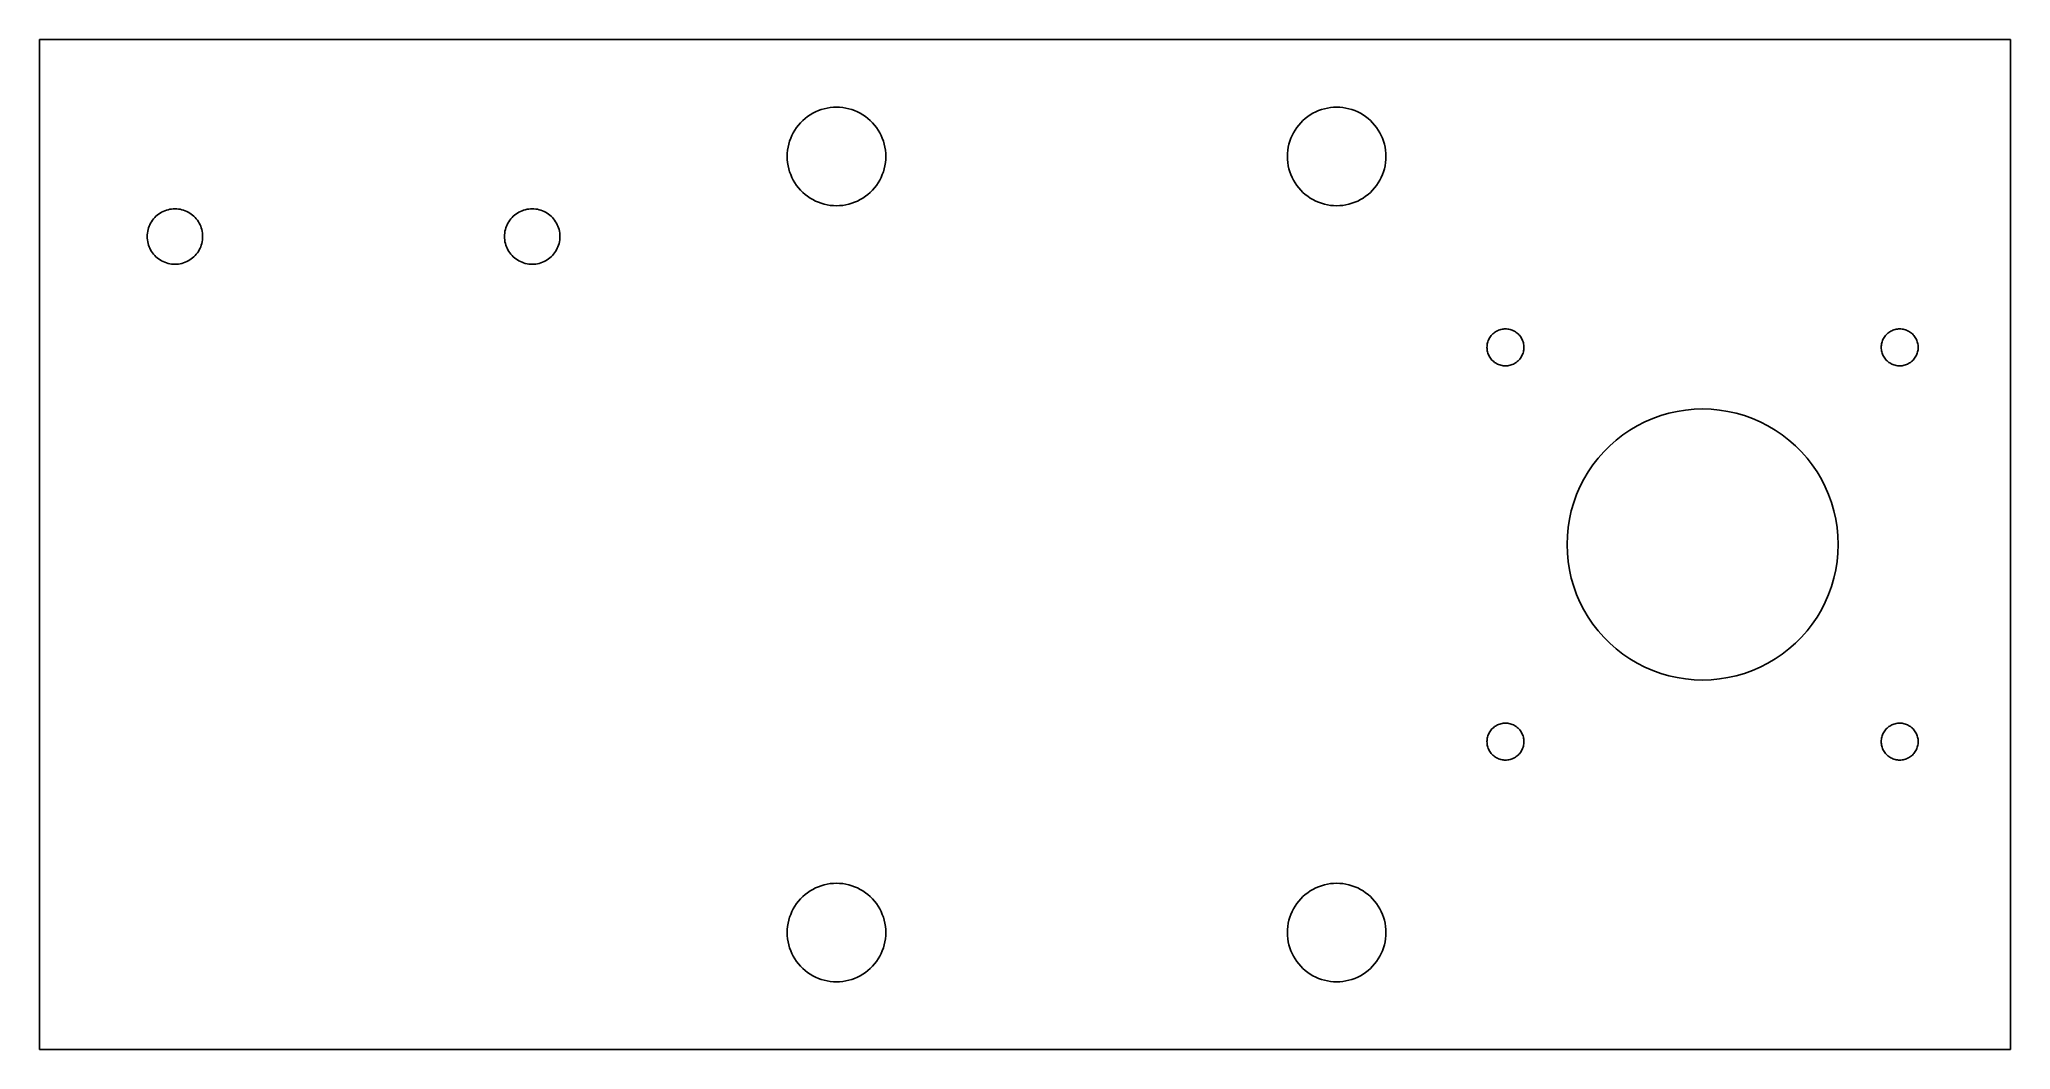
# Model space of a CAD drawing. Header units: metres. Extents: x -85 to 75, y -41 to 41.
import ezdxf

# ---------------------------------------------------------------- set-up
doc = ezdxf.new("R2010")
doc.units = ezdxf.units.M

msp = doc.modelspace()

# ---------------------------------------------------------------- linework, layer by layer
for p, q in [((75, 41), (-85, 41)), ((-85, 41), (-85, -41)), ((75, -41), (75, 41)), ((-22.0031, 35.1193), (-21.7725, 35.2191)), ((-21.7725, 35.2191), (-21.5361, 35.3042)), ((-21.5361, 35.3042), (-21.2948, 35.3743)), ((-21.2948, 35.3743), (-21.0495, 35.4291)), ((-21.0495, 35.4291), (-20.8013, 35.4684)), ((-20.8013, 35.4684), (-20.5511, 35.4921)), ((-20.5511, 35.4921), (-20.3, 35.5)), ((-20.3, 35.5), (-20.0488, 35.4921)), ((-20.0488, 35.4921), (-19.7987, 35.4684)), ((-19.7987, 35.4684), (-19.5505, 35.4291)), ((-19.5505, 35.4291), (-19.3052, 35.3743)), ((-19.3052, 35.3743), (-19.0639, 35.3042)), ((-19.0639, 35.3042), (-18.8275, 35.2191)), ((-18.8275, 35.2191), (-18.5969, 35.1193)), ((18.5969, 35.1193), (18.8275, 35.2191)), ((18.8275, 35.2191), (19.0639, 35.3042)), ((19.0639, 35.3042), (19.3052, 35.3743)), ((19.3052, 35.3743), (19.5505, 35.4291)), ((19.5505, 35.4291), (19.7987, 35.4684)), ((19.7987, 35.4684), (20.0488, 35.4921)), ((20.0488, 35.4921), (20.3, 35.5)), ((20.3, 35.5), (20.5511, 35.4921)), ((20.5511, 35.4921), (20.8013, 35.4684)), ((20.8013, 35.4684), (21.0495, 35.4291)), ((21.0495, 35.4291), (21.2948, 35.3743)), ((21.2948, 35.3743), (21.5361, 35.3042)), ((21.5361, 35.3042), (21.7725, 35.2191)), ((21.7725, 35.2191), (22.0031, 35.1193)), ((-23.8052, 33.427), (-23.6773, 33.6433)), ((-23.6773, 33.6433), (-23.5361, 33.8511)), ((-23.5361, 33.8511), (-23.382, 34.0497)), ((-23.382, 34.0497), (-23.2159, 34.2382)), ((-23.2159, 34.2382), (-23.0382, 34.4159)), ((-23.0382, 34.4159), (-22.8497, 34.582)), ((-22.8497, 34.582), (-22.6511, 34.7361)), ((-22.6511, 34.7361), (-22.4433, 34.8773)), ((-22.4433, 34.8773), (-22.227, 35.0052)), ((-22.227, 35.0052), (-22.0031, 35.1193)), ((-18.5969, 35.1193), (-18.373, 35.0052)), ((-18.373, 35.0052), (-18.1567, 34.8773)), ((-18.1567, 34.8773), (-17.9489, 34.7361)), ((-17.9489, 34.7361), (-17.7503, 34.582)), ((-17.7503, 34.582), (-17.5618, 34.4159)), ((-17.5618, 34.4159), (-17.3841, 34.2382)), ((-17.3841, 34.2382), (-17.2179, 34.0497)), ((-17.2179, 34.0497), (-17.0639, 33.8511)), ((-17.0639, 33.8511), (-16.9227, 33.6433)), ((-16.9227, 33.6433), (-16.7948, 33.427)), ((16.7948, 33.427), (16.9227, 33.6433)), ((16.9227, 33.6433), (17.0639, 33.8511)), ((17.0639, 33.8511), (17.2179, 34.0497)), ((17.2179, 34.0497), (17.3841, 34.2382)), ((17.3841, 34.2382), (17.5618, 34.4159)), ((17.5618, 34.4159), (17.7503, 34.582)), ((17.7503, 34.582), (17.9489, 34.7361)), ((17.9489, 34.7361), (18.1567, 34.8773)), ((18.1567, 34.8773), (18.373, 35.0052)), ((18.373, 35.0052), (18.5969, 35.1193)), ((22.0031, 35.1193), (22.227, 35.0052)), ((22.227, 35.0052), (22.4433, 34.8773)), ((22.4433, 34.8773), (22.6511, 34.7361)), ((22.6511, 34.7361), (22.8497, 34.582)), ((22.8497, 34.582), (23.0382, 34.4159)), ((23.0382, 34.4159), (23.2159, 34.2382)), ((23.2159, 34.2382), (23.382, 34.0497)), ((23.382, 34.0497), (23.5361, 33.8511)), ((23.5361, 33.8511), (23.6773, 33.6433)), ((23.6773, 33.6433), (23.8052, 33.427)), ((-24.2921, 31.7512), (-24.2684, 32.0013)), ((-24.2684, 32.0013), (-24.2291, 32.2495)), ((-24.2291, 32.2495), (-24.1743, 32.4948)), ((-24.1743, 32.4948), (-24.1042, 32.7361)), ((-24.1042, 32.7361), (-24.0191, 32.9725)), ((-24.0191, 32.9725), (-23.9193, 33.2031)), ((-23.9193, 33.2031), (-23.8052, 33.427)), ((-16.7948, 33.427), (-16.6807, 33.2031)), ((-16.6807, 33.2031), (-16.5809, 32.9725)), ((-16.5809, 32.9725), (-16.4958, 32.7361)), ((-16.4958, 32.7361), (-16.4257, 32.4948)), ((-16.4257, 32.4948), (-16.3708, 32.2495)), ((-16.3708, 32.2495), (-16.3315, 32.0013)), ((-16.3315, 32.0013), (-16.3079, 31.7512)), ((16.3079, 31.7512), (16.3315, 32.0013)), ((16.3315, 32.0013), (16.3708, 32.2495)), ((16.3708, 32.2495), (16.4257, 32.4948)), ((16.4257, 32.4948), (16.4958, 32.7361)), ((16.4958, 32.7361), (16.5809, 32.9725)), ((16.5809, 32.9725), (16.6807, 33.2031)), ((16.6807, 33.2031), (16.7948, 33.427)), ((23.8052, 33.427), (23.9193, 33.2031)), ((23.9193, 33.2031), (24.0191, 32.9725)), ((24.0191, 32.9725), (24.1042, 32.7361)), ((24.1042, 32.7361), (24.1743, 32.4948)), ((24.1743, 32.4948), (24.2291, 32.2495)), ((24.2291, 32.2495), (24.2684, 32.0013)), ((24.2684, 32.0013), (24.2921, 31.7512)), ((-24.3, 31.5), (-24.2921, 31.7512)), ((-24.2921, 31.2488), (-24.3, 31.5)), ((-24.2684, 30.9987), (-24.2921, 31.2488)), ((-24.2291, 30.7505), (-24.2684, 30.9987)), ((-24.1743, 30.5052), (-24.2291, 30.7505)), ((-24.1042, 30.2639), (-24.1743, 30.5052)), ((-16.4257, 30.5052), (-16.4958, 30.2639)), ((-16.3708, 30.7505), (-16.4257, 30.5052)), ((-16.3315, 30.9987), (-16.3708, 30.7505)), ((-16.3079, 31.2488), (-16.3315, 30.9987)), ((-16.3079, 31.7512), (-16.3, 31.5)), ((-16.3, 31.5), (-16.3079, 31.2488)), ((16.3, 31.5), (16.3079, 31.7512)), ((16.3079, 31.2488), (16.3, 31.5)), ((16.3315, 30.9987), (16.3079, 31.2488)), ((16.3708, 30.7505), (16.3315, 30.9987)), ((16.4257, 30.5052), (16.3708, 30.7505)), ((16.4958, 30.2639), (16.4257, 30.5052)), ((24.1743, 30.5052), (24.1042, 30.2639)), ((24.2291, 30.7505), (24.1743, 30.5052)), ((24.2684, 30.9987), (24.2291, 30.7505)), ((24.2921, 31.2488), (24.2684, 30.9987)), ((24.2921, 31.7512), (24.3, 31.5)), ((24.3, 31.5), (24.2921, 31.2488)), ((-24.0191, 30.0275), (-24.1042, 30.2639)), ((-23.9193, 29.7969), (-24.0191, 30.0275)), ((-23.8052, 29.573), (-23.9193, 29.7969)), ((-23.6773, 29.3567), (-23.8052, 29.573)), ((-23.5361, 29.1488), (-23.6773, 29.3567)), ((-23.382, 28.9503), (-23.5361, 29.1488)), ((-23.2159, 28.7618), (-23.382, 28.9503)), ((-17.2179, 28.9503), (-17.3841, 28.7618)), ((-17.0639, 29.1488), (-17.2179, 28.9503)), ((-16.9227, 29.3567), (-17.0639, 29.1488)), ((-16.7948, 29.573), (-16.9227, 29.3567)), ((-16.6807, 29.7969), (-16.7948, 29.573)), ((-16.5809, 30.0275), (-16.6807, 29.7969)), ((-16.4958, 30.2639), (-16.5809, 30.0275)), ((16.5809, 30.0275), (16.4958, 30.2639)), ((16.6807, 29.7969), (16.5809, 30.0275)), ((16.7948, 29.573), (16.6807, 29.7969)), ((16.9227, 29.3567), (16.7948, 29.573)), ((17.0639, 29.1488), (16.9227, 29.3567)), ((17.2179, 28.9503), (17.0639, 29.1488)), ((17.3841, 28.7618), (17.2179, 28.9503)), ((23.382, 28.9503), (23.2159, 28.7618)), ((23.5361, 29.1488), (23.382, 28.9503)), ((23.6773, 29.3567), (23.5361, 29.1488)), ((23.8052, 29.573), (23.6773, 29.3567)), ((23.9193, 29.7969), (23.8052, 29.573)), ((24.0191, 30.0275), (23.9193, 29.7969)), ((24.1042, 30.2639), (24.0191, 30.0275)), ((-74.5595, 27.1793), (-74.4216, 27.2101)), ((-74.4216, 27.2101), (-74.282, 27.2323)), ((-74.282, 27.2323), (-74.1413, 27.2456)), ((-74.1413, 27.2456), (-74, 27.25)), ((-74, 27.25), (-73.8587, 27.2456)), ((-73.8587, 27.2456), (-73.718, 27.2323)), ((-73.718, 27.2323), (-73.5784, 27.2101)), ((-73.5784, 27.2101), (-73.4404, 27.1793)), ((-45.5595, 27.1793), (-45.4216, 27.2101)), ((-45.4216, 27.2101), (-45.282, 27.2323)), ((-45.282, 27.2323), (-45.1413, 27.2456)), ((-45.1413, 27.2456), (-45, 27.25)), ((-45, 27.25), (-44.8587, 27.2456)), ((-44.8587, 27.2456), (-44.718, 27.2323)), ((-44.718, 27.2323), (-44.5784, 27.2101)), ((-44.5784, 27.2101), (-44.4404, 27.1793)), ((-23.0382, 28.5841), (-23.2159, 28.7618)), ((-22.8497, 28.4179), (-23.0382, 28.5841)), ((-22.6511, 28.2639), (-22.8497, 28.4179)), ((-22.4433, 28.1227), (-22.6511, 28.2639)), ((-22.227, 27.9948), (-22.4433, 28.1227)), ((-22.0031, 27.8807), (-22.227, 27.9948)), ((-21.7725, 27.7809), (-22.0031, 27.8807)), ((-21.5361, 27.6958), (-21.7725, 27.7809)), ((-21.2948, 27.6257), (-21.5361, 27.6958)), ((-21.0495, 27.5708), (-21.2948, 27.6257)), ((-20.8013, 27.5315), (-21.0495, 27.5708)), ((-20.5511, 27.5079), (-20.8013, 27.5315)), ((-20.3, 27.5), (-20.5511, 27.5079)), ((-20.0488, 27.5079), (-20.3, 27.5)), ((-19.7987, 27.5315), (-20.0488, 27.5079)), ((-19.5505, 27.5708), (-19.7987, 27.5315)), ((-19.3052, 27.6257), (-19.5505, 27.5708)), ((-19.0639, 27.6958), (-19.3052, 27.6257)), ((-18.8275, 27.7809), (-19.0639, 27.6958)), ((-18.5969, 27.8807), (-18.8275, 27.7809)), ((-18.373, 27.9948), (-18.5969, 27.8807)), ((-18.1567, 28.1227), (-18.373, 27.9948)), ((-17.9489, 28.2639), (-18.1567, 28.1227)), ((-17.7503, 28.4179), (-17.9489, 28.2639)), ((-17.5618, 28.5841), (-17.7503, 28.4179)), ((-17.3841, 28.7618), (-17.5618, 28.5841)), ((17.5618, 28.5841), (17.3841, 28.7618)), ((17.7503, 28.4179), (17.5618, 28.5841)), ((17.9489, 28.2639), (17.7503, 28.4179)), ((18.1567, 28.1227), (17.9489, 28.2639)), ((18.373, 27.9948), (18.1567, 28.1227)), ((18.5969, 27.8807), (18.373, 27.9948)), ((18.8275, 27.7809), (18.5969, 27.8807)), ((19.0639, 27.6958), (18.8275, 27.7809)), ((19.3052, 27.6257), (19.0639, 27.6958)), ((19.5505, 27.5708), (19.3052, 27.6257)), ((19.7987, 27.5315), (19.5505, 27.5708)), ((20.0488, 27.5079), (19.7987, 27.5315)), ((20.3, 27.5), (20.0488, 27.5079)), ((20.5511, 27.5079), (20.3, 27.5)), ((20.8013, 27.5315), (20.5511, 27.5079)), ((21.0495, 27.5708), (20.8013, 27.5315)), ((21.2948, 27.6257), (21.0495, 27.5708)), ((21.5361, 27.6958), (21.2948, 27.6257)), ((21.7725, 27.7809), (21.5361, 27.6958)), ((22.0031, 27.8807), (21.7725, 27.7809)), ((22.227, 27.9948), (22.0031, 27.8807)), ((22.4433, 28.1227), (22.227, 27.9948)), ((22.6511, 28.2639), (22.4433, 28.1227)), ((22.8497, 28.4179), (22.6511, 28.2639)), ((23.0382, 28.5841), (22.8497, 28.4179)), ((23.2159, 28.7618), (23.0382, 28.5841)), ((-76.1793, 25.5595), (-76.1399, 25.6953)), ((-76.1399, 25.6953), (-76.092, 25.8283)), ((-76.092, 25.8283), (-76.0359, 25.958)), ((-76.0359, 25.958), (-75.9717, 26.0839)), ((-75.9717, 26.0839), (-75.8997, 26.2056)), ((-75.8997, 26.2056), (-75.8203, 26.3225)), ((-75.8203, 26.3225), (-75.7336, 26.4342)), ((-75.7336, 26.4342), (-75.6402, 26.5402)), ((-75.6402, 26.5402), (-75.5402, 26.6402)), ((-75.5402, 26.6402), (-75.4342, 26.7336)), ((-75.4342, 26.7336), (-75.3225, 26.8203)), ((-75.3225, 26.8203), (-75.2056, 26.8997)), ((-75.2056, 26.8997), (-75.0839, 26.9717)), ((-75.0839, 26.9717), (-74.958, 27.0359)), ((-74.958, 27.0359), (-74.8283, 27.092)), ((-74.8283, 27.092), (-74.6953, 27.1399)), ((-74.6953, 27.1399), (-74.5595, 27.1793)), ((-73.4404, 27.1793), (-73.3047, 27.1399)), ((-73.3047, 27.1399), (-73.1717, 27.092)), ((-73.1717, 27.092), (-73.042, 27.0359)), ((-73.042, 27.0359), (-72.916, 26.9717)), ((-72.916, 26.9717), (-72.7944, 26.8997)), ((-72.7944, 26.8997), (-72.6775, 26.8203)), ((-72.6775, 26.8203), (-72.5658, 26.7336)), ((-72.5658, 26.7336), (-72.4598, 26.6402)), ((-72.4598, 26.6402), (-72.3598, 26.5402)), ((-72.3598, 26.5402), (-72.2663, 26.4342)), ((-72.2663, 26.4342), (-72.1797, 26.3225)), ((-72.1797, 26.3225), (-72.1003, 26.2056)), ((-72.1003, 26.2056), (-72.0283, 26.0839)), ((-72.0283, 26.0839), (-71.9641, 25.958)), ((-71.9641, 25.958), (-71.908, 25.8283)), ((-71.908, 25.8283), (-71.8601, 25.6953)), ((-71.8601, 25.6953), (-71.8207, 25.5595)), ((-47.1793, 25.5595), (-47.1399, 25.6953)), ((-47.1399, 25.6953), (-47.092, 25.8283)), ((-47.092, 25.8283), (-47.0359, 25.958)), ((-47.0359, 25.958), (-46.9717, 26.0839)), ((-46.9717, 26.0839), (-46.8997, 26.2056)), ((-46.8997, 26.2056), (-46.8203, 26.3225)), ((-46.8203, 26.3225), (-46.7336, 26.4342)), ((-46.7336, 26.4342), (-46.6402, 26.5402)), ((-46.6402, 26.5402), (-46.5402, 26.6402)), ((-46.5402, 26.6402), (-46.4342, 26.7336)), ((-46.4342, 26.7336), (-46.3225, 26.8203)), ((-46.3225, 26.8203), (-46.2056, 26.8997)), ((-46.2056, 26.8997), (-46.0839, 26.9717)), ((-46.0839, 26.9717), (-45.958, 27.0359)), ((-45.958, 27.0359), (-45.8283, 27.092)), ((-45.8283, 27.092), (-45.6953, 27.1399)), ((-45.6953, 27.1399), (-45.5595, 27.1793)), ((-44.4404, 27.1793), (-44.3047, 27.1399)), ((-44.3047, 27.1399), (-44.1717, 27.092)), ((-44.1717, 27.092), (-44.042, 27.0359)), ((-44.042, 27.0359), (-43.916, 26.9717)), ((-43.916, 26.9717), (-43.7944, 26.8997)), ((-43.7944, 26.8997), (-43.6775, 26.8203)), ((-43.6775, 26.8203), (-43.5658, 26.7336)), ((-43.5658, 26.7336), (-43.4598, 26.6402)), ((-43.4598, 26.6402), (-43.3598, 26.5402)), ((-43.3598, 26.5402), (-43.2663, 26.4342)), ((-43.2663, 26.4342), (-43.1797, 26.3225)), ((-43.1797, 26.3225), (-43.1003, 26.2056)), ((-43.1003, 26.2056), (-43.0283, 26.0839)), ((-43.0283, 26.0839), (-42.9641, 25.958)), ((-42.9641, 25.958), (-42.908, 25.8283)), ((-42.908, 25.8283), (-42.8601, 25.6953)), ((-42.8601, 25.6953), (-42.8207, 25.5595)), ((-76.25, 25), (-76.2456, 25.1413)), ((-76.2456, 24.8587), (-76.25, 25)), ((-76.2456, 25.1413), (-76.2323, 25.282)), ((-76.2323, 24.718), (-76.2456, 24.8587)), ((-76.2323, 25.282), (-76.2101, 25.4216)), ((-76.2101, 24.5784), (-76.2323, 24.718)), ((-76.2101, 25.4216), (-76.1793, 25.5595)), ((-76.1793, 24.4404), (-76.2101, 24.5784)), ((-76.1399, 24.3047), (-76.1793, 24.4404)), ((-76.092, 24.1717), (-76.1399, 24.3047)), ((-76.0359, 24.042), (-76.092, 24.1717)), ((-75.9717, 23.916), (-76.0359, 24.042)), ((-71.9641, 24.042), (-72.0283, 23.916)), ((-71.908, 24.1717), (-71.9641, 24.042)), ((-71.8601, 24.3047), (-71.908, 24.1717)), ((-71.8207, 24.4404), (-71.8601, 24.3047)), ((-71.8207, 25.5595), (-71.7898, 25.4216)), ((-71.7898, 24.5784), (-71.8207, 24.4404)), ((-71.7898, 25.4216), (-71.7677, 25.282)), ((-71.7677, 24.718), (-71.7898, 24.5784)), ((-71.7677, 25.282), (-71.7544, 25.1413)), ((-71.7544, 24.8587), (-71.7677, 24.718)), ((-71.7544, 25.1413), (-71.75, 25)), ((-71.75, 25), (-71.7544, 24.8587)), ((-47.25, 25), (-47.2456, 25.1413)), ((-47.2456, 24.8587), (-47.25, 25)), ((-47.2456, 25.1413), (-47.2323, 25.282)), ((-47.2323, 24.718), (-47.2456, 24.8587)), ((-47.2323, 25.282), (-47.2101, 25.4216)), ((-47.2101, 24.5784), (-47.2323, 24.718)), ((-47.2101, 25.4216), (-47.1793, 25.5595)), ((-47.1793, 24.4404), (-47.2101, 24.5784)), ((-47.1399, 24.3047), (-47.1793, 24.4404)), ((-47.092, 24.1717), (-47.1399, 24.3047)), ((-47.0359, 24.042), (-47.092, 24.1717)), ((-46.9717, 23.916), (-47.0359, 24.042)), ((-42.9641, 24.042), (-43.0283, 23.916)), ((-42.908, 24.1717), (-42.9641, 24.042)), ((-42.8601, 24.3047), (-42.908, 24.1717)), ((-42.8207, 24.4404), (-42.8601, 24.3047)), ((-42.8207, 25.5595), (-42.7898, 25.4216)), ((-42.7898, 24.5784), (-42.8207, 24.4404)), ((-42.7898, 25.4216), (-42.7677, 25.282)), ((-42.7677, 24.718), (-42.7898, 24.5784)), ((-42.7677, 25.282), (-42.7544, 25.1413)), ((-42.7544, 24.8587), (-42.7677, 24.718)), ((-42.7544, 25.1413), (-42.75, 25)), ((-42.75, 25), (-42.7544, 24.8587)), ((-75.8997, 23.7944), (-75.9717, 23.916)), ((-75.8203, 23.6775), (-75.8997, 23.7944)), ((-75.7336, 23.5658), (-75.8203, 23.6775)), ((-75.6402, 23.4598), (-75.7336, 23.5658)), ((-75.5402, 23.3598), (-75.6402, 23.4598)), ((-75.4342, 23.2663), (-75.5402, 23.3598)), ((-75.3225, 23.1797), (-75.4342, 23.2663)), ((-75.2056, 23.1003), (-75.3225, 23.1797)), ((-75.0839, 23.0283), (-75.2056, 23.1003)), ((-74.958, 22.9641), (-75.0839, 23.0283)), ((-74.8283, 22.908), (-74.958, 22.9641)), ((-74.6953, 22.8601), (-74.8283, 22.908)), ((-74.5595, 22.8207), (-74.6953, 22.8601)), ((-74.4216, 22.7898), (-74.5595, 22.8207)), ((-74.282, 22.7677), (-74.4216, 22.7898)), ((-74.1413, 22.7544), (-74.282, 22.7677)), ((-74, 22.75), (-74.1413, 22.7544)), ((-73.8587, 22.7544), (-74, 22.75)), ((-73.718, 22.7677), (-73.8587, 22.7544)), ((-73.5784, 22.7898), (-73.718, 22.7677)), ((-73.4404, 22.8207), (-73.5784, 22.7898)), ((-73.3047, 22.8601), (-73.4404, 22.8207)), ((-73.1717, 22.908), (-73.3047, 22.8601)), ((-73.042, 22.9641), (-73.1717, 22.908)), ((-72.916, 23.0283), (-73.042, 22.9641)), ((-72.7944, 23.1003), (-72.916, 23.0283)), ((-72.6775, 23.1797), (-72.7944, 23.1003)), ((-72.5658, 23.2663), (-72.6775, 23.1797)), ((-72.4598, 23.3598), (-72.5658, 23.2663)), ((-72.3598, 23.4598), (-72.4598, 23.3598)), ((-72.2663, 23.5658), (-72.3598, 23.4598)), ((-72.1797, 23.6775), (-72.2663, 23.5658)), ((-72.1003, 23.7944), (-72.1797, 23.6775)), ((-72.0283, 23.916), (-72.1003, 23.7944)), ((-46.8997, 23.7944), (-46.9717, 23.916)), ((-46.8203, 23.6775), (-46.8997, 23.7944)), ((-46.7336, 23.5658), (-46.8203, 23.6775)), ((-46.6402, 23.4598), (-46.7336, 23.5658)), ((-46.5402, 23.3598), (-46.6402, 23.4598)), ((-46.4342, 23.2663), (-46.5402, 23.3598)), ((-46.3225, 23.1797), (-46.4342, 23.2663)), ((-46.2056, 23.1003), (-46.3225, 23.1797)), ((-46.0839, 23.0283), (-46.2056, 23.1003)), ((-45.958, 22.9641), (-46.0839, 23.0283)), ((-45.8283, 22.908), (-45.958, 22.9641)), ((-45.6953, 22.8601), (-45.8283, 22.908)), ((-45.5595, 22.8207), (-45.6953, 22.8601)), ((-45.4216, 22.7898), (-45.5595, 22.8207)), ((-45.282, 22.7677), (-45.4216, 22.7898)), ((-45.1413, 22.7544), (-45.282, 22.7677)), ((-45, 22.75), (-45.1413, 22.7544)), ((-44.8587, 22.7544), (-45, 22.75)), ((-44.718, 22.7677), (-44.8587, 22.7544)), ((-44.5784, 22.7898), (-44.718, 22.7677)), ((-44.4404, 22.8207), (-44.5784, 22.7898)), ((-44.3047, 22.8601), (-44.4404, 22.8207)), ((-44.1717, 22.908), (-44.3047, 22.8601)), ((-44.042, 22.9641), (-44.1717, 22.908)), ((-43.916, 23.0283), (-44.042, 22.9641)), ((-43.7944, 23.1003), (-43.916, 23.0283)), ((-43.6775, 23.1797), (-43.7944, 23.1003)), ((-43.5658, 23.2663), (-43.6775, 23.1797)), ((-43.4598, 23.3598), (-43.5658, 23.2663)), ((-43.3598, 23.4598), (-43.4598, 23.3598)), ((-43.2663, 23.5658), (-43.3598, 23.4598)), ((-43.1797, 23.6775), (-43.2663, 23.5658)), ((-43.1003, 23.7944), (-43.1797, 23.6775)), ((-43.0283, 23.916), (-43.1003, 23.7944)), ((32.5, 16), (32.503, 16.0942)), ((32.503, 15.9058), (32.5, 16)), ((32.503, 16.0942), (32.5118, 16.188)), ((32.5118, 16.188), (32.5266, 16.2811)), ((32.5266, 16.2811), (32.5471, 16.373)), ((32.5471, 16.373), (32.5734, 16.4635)), ((32.5734, 16.4635), (32.6053, 16.5522)), ((32.6053, 16.5522), (32.6428, 16.6387)), ((32.6428, 16.6387), (32.6855, 16.7226)), ((32.6855, 16.7226), (32.7335, 16.8037)), ((32.7335, 16.8037), (32.7865, 16.8817)), ((32.7865, 16.8817), (32.8442, 16.9561)), ((32.8442, 16.9561), (32.9066, 17.0268)), ((32.9066, 17.0268), (32.9732, 17.0934)), ((32.9732, 17.0934), (33.0439, 17.1558)), ((33.0439, 17.1558), (33.1183, 17.2135)), ((33.1183, 17.2135), (33.1963, 17.2665)), ((33.1963, 17.2665), (33.2774, 17.3145)), ((33.2774, 17.3145), (33.3613, 17.3572)), ((33.3613, 17.3572), (33.4478, 17.3947)), ((33.4478, 17.3947), (33.5365, 17.4266)), ((33.5365, 17.4266), (33.627, 17.4529)), ((33.627, 17.4529), (33.7189, 17.4734)), ((33.7189, 17.4734), (33.812, 17.4882)), ((33.812, 17.4882), (33.9058, 17.497)), ((33.9058, 17.497), (34, 17.5)), ((34, 17.5), (34.0942, 17.497)), ((34.0942, 17.497), (34.188, 17.4882)), ((34.188, 17.4882), (34.2811, 17.4734)), ((34.2811, 17.4734), (34.373, 17.4529)), ((34.373, 17.4529), (34.4635, 17.4266)), ((34.4635, 17.4266), (34.5522, 17.3947)), ((34.5522, 17.3947), (34.6387, 17.3572)), ((34.6387, 17.3572), (34.7226, 17.3145)), ((34.7226, 17.3145), (34.8037, 17.2665)), ((34.8037, 17.2665), (34.8817, 17.2135)), ((34.8817, 17.2135), (34.9561, 17.1558)), ((34.9561, 17.1558), (35.0268, 17.0934)), ((35.0268, 17.0934), (35.0935, 17.0268)), ((35.0935, 17.0268), (35.1558, 16.9561)), ((35.1558, 16.9561), (35.2135, 16.8817)), ((35.2135, 16.8817), (35.2665, 16.8037)), ((35.2665, 16.8037), (35.3145, 16.7226)), ((35.3145, 16.7226), (35.3573, 16.6387)), ((35.3573, 16.6387), (35.3947, 16.5522)), ((35.3947, 16.5522), (35.4266, 16.4635)), ((35.4266, 16.4635), (35.4529, 16.373)), ((35.4529, 16.373), (35.4734, 16.2811)), ((35.4734, 16.2811), (35.4882, 16.188)), ((35.4882, 16.188), (35.4971, 16.0942)), ((35.4971, 16.0942), (35.5, 16)), ((35.5, 16), (35.4971, 15.9058)), ((64.5, 16), (64.5029, 16.0942)), ((64.5029, 15.9058), (64.5, 16)), ((64.5029, 16.0942), (64.5118, 16.188)), ((64.5118, 16.188), (64.5266, 16.2811)), ((64.5266, 16.2811), (64.5471, 16.373)), ((64.5471, 16.373), (64.5734, 16.4635)), ((64.5734, 16.4635), (64.6053, 16.5522)), ((64.6053, 16.5522), (64.6427, 16.6387)), ((64.6427, 16.6387), (64.6855, 16.7226)), ((64.6855, 16.7226), (64.7335, 16.8037)), ((64.7335, 16.8037), (64.7865, 16.8817)), ((64.7865, 16.8817), (64.8442, 16.9561)), ((64.8442, 16.9561), (64.9065, 17.0268)), ((64.9065, 17.0268), (64.9732, 17.0934)), ((64.9732, 17.0934), (65.0439, 17.1558)), ((65.0439, 17.1558), (65.1183, 17.2135)), ((65.1183, 17.2135), (65.1963, 17.2665)), ((65.1963, 17.2665), (65.2774, 17.3145)), ((65.2774, 17.3145), (65.3613, 17.3572)), ((65.3613, 17.3572), (65.4478, 17.3947)), ((65.4478, 17.3947), (65.5365, 17.4266)), ((65.5365, 17.4266), (65.627, 17.4529)), ((65.627, 17.4529), (65.7189, 17.4734)), ((65.7189, 17.4734), (65.812, 17.4882)), ((65.812, 17.4882), (65.9058, 17.497)), ((65.9058, 17.497), (66, 17.5)), ((66, 17.5), (66.0942, 17.497)), ((66.0942, 17.497), (66.188, 17.4882)), ((66.188, 17.4882), (66.2811, 17.4734)), ((66.2811, 17.4734), (66.373, 17.4529)), ((66.373, 17.4529), (66.4635, 17.4266)), ((66.4635, 17.4266), (66.5522, 17.3947)), ((66.5522, 17.3947), (66.6387, 17.3572)), ((66.6387, 17.3572), (66.7226, 17.3145)), ((66.7226, 17.3145), (66.8037, 17.2665)), ((66.8037, 17.2665), (66.8817, 17.2135)), ((66.8817, 17.2135), (66.9561, 17.1558)), ((66.9561, 17.1558), (67.0268, 17.0934)), ((67.0268, 17.0934), (67.0934, 17.0268)), ((67.0934, 17.0268), (67.1558, 16.9561)), ((67.1558, 16.9561), (67.2135, 16.8817)), ((67.2135, 16.8817), (67.2665, 16.8037)), ((67.2665, 16.8037), (67.3145, 16.7226)), ((67.3145, 16.7226), (67.3572, 16.6387)), ((67.3572, 16.6387), (67.3947, 16.5522)), ((67.3947, 16.5522), (67.4266, 16.4635)), ((67.4266, 16.4635), (67.4529, 16.373)), ((67.4529, 16.373), (67.4734, 16.2811)), ((67.4734, 16.2811), (67.4882, 16.188)), ((67.4882, 16.188), (67.497, 16.0942)), ((67.497, 16.0942), (67.5, 16)), ((67.5, 16), (67.497, 15.9058)), ((32.5118, 15.812), (32.503, 15.9058)), ((32.5266, 15.7189), (32.5118, 15.812)), ((32.5471, 15.627), (32.5266, 15.7189)), ((32.5734, 15.5365), (32.5471, 15.627)), ((32.6053, 15.4478), (32.5734, 15.5365)), ((32.6428, 15.3613), (32.6053, 15.4478)), ((32.6855, 15.2774), (32.6428, 15.3613)), ((32.7335, 15.1963), (32.6855, 15.2774)), ((32.7865, 15.1183), (32.7335, 15.1963)), ((32.8442, 15.0439), (32.7865, 15.1183)), ((32.9066, 14.9732), (32.8442, 15.0439)), ((32.9732, 14.9065), (32.9066, 14.9732)), ((33.0439, 14.8442), (32.9732, 14.9065)), ((33.1183, 14.7865), (33.0439, 14.8442)), ((33.1963, 14.7335), (33.1183, 14.7865)), ((33.2774, 14.6855), (33.1963, 14.7335)), ((33.3613, 14.6427), (33.2774, 14.6855)), ((33.4478, 14.6053), (33.3613, 14.6427)), ((33.5365, 14.5734), (33.4478, 14.6053)), ((33.627, 14.5471), (33.5365, 14.5734)), ((33.7189, 14.5266), (33.627, 14.5471)), ((33.812, 14.5118), (33.7189, 14.5266)), ((33.9058, 14.5029), (33.812, 14.5118)), ((34, 14.5), (33.9058, 14.5029)), ((34.0942, 14.5029), (34, 14.5)), ((34.188, 14.5118), (34.0942, 14.5029)), ((34.2811, 14.5266), (34.188, 14.5118)), ((34.373, 14.5471), (34.2811, 14.5266)), ((34.4635, 14.5734), (34.373, 14.5471)), ((34.5522, 14.6053), (34.4635, 14.5734)), ((34.6387, 14.6427), (34.5522, 14.6053)), ((34.7226, 14.6855), (34.6387, 14.6427)), ((34.8037, 14.7335), (34.7226, 14.6855)), ((34.8817, 14.7865), (34.8037, 14.7335)), ((34.9561, 14.8442), (34.8817, 14.7865)), ((35.0268, 14.9065), (34.9561, 14.8442)), ((35.0935, 14.9732), (35.0268, 14.9065)), ((35.1558, 15.0439), (35.0935, 14.9732)), ((35.2135, 15.1183), (35.1558, 15.0439)), ((35.2665, 15.1963), (35.2135, 15.1183)), ((35.3145, 15.2774), (35.2665, 15.1963)), ((35.3573, 15.3613), (35.3145, 15.2774)), ((35.3947, 15.4478), (35.3573, 15.3613)), ((35.4266, 15.5365), (35.3947, 15.4478)), ((35.4529, 15.627), (35.4266, 15.5365)), ((35.4734, 15.7189), (35.4529, 15.627)), ((35.4882, 15.812), (35.4734, 15.7189)), ((35.4971, 15.9058), (35.4882, 15.812)), ((64.5118, 15.812), (64.5029, 15.9058)), ((64.5266, 15.7189), (64.5118, 15.812)), ((64.5471, 15.627), (64.5266, 15.7189)), ((64.5734, 15.5365), (64.5471, 15.627)), ((64.6053, 15.4478), (64.5734, 15.5365)), ((64.6427, 15.3613), (64.6053, 15.4478)), ((64.6855, 15.2774), (64.6427, 15.3613)), ((64.7335, 15.1963), (64.6855, 15.2774)), ((64.7865, 15.1183), (64.7335, 15.1963)), ((64.8442, 15.0439), (64.7865, 15.1183)), ((64.9065, 14.9732), (64.8442, 15.0439)), ((64.9732, 14.9065), (64.9065, 14.9732)), ((65.0439, 14.8442), (64.9732, 14.9065)), ((65.1183, 14.7865), (65.0439, 14.8442)), ((65.1963, 14.7335), (65.1183, 14.7865)), ((65.2774, 14.6855), (65.1963, 14.7335)), ((65.3613, 14.6427), (65.2774, 14.6855)), ((65.4478, 14.6053), (65.3613, 14.6427)), ((65.5365, 14.5734), (65.4478, 14.6053)), ((65.627, 14.5471), (65.5365, 14.5734)), ((65.7189, 14.5266), (65.627, 14.5471)), ((65.812, 14.5118), (65.7189, 14.5266)), ((65.9058, 14.5029), (65.812, 14.5118)), ((66, 14.5), (65.9058, 14.5029)), ((66.0942, 14.5029), (66, 14.5)), ((66.188, 14.5118), (66.0942, 14.5029)), ((66.2811, 14.5266), (66.188, 14.5118)), ((66.373, 14.5471), (66.2811, 14.5266)), ((66.4635, 14.5734), (66.373, 14.5471)), ((66.5522, 14.6053), (66.4635, 14.5734)), ((66.6387, 14.6427), (66.5522, 14.6053)), ((66.7226, 14.6855), (66.6387, 14.6427)), ((66.8037, 14.7335), (66.7226, 14.6855)), ((66.8817, 14.7865), (66.8037, 14.7335)), ((66.9561, 14.8442), (66.8817, 14.7865)), ((67.0268, 14.9065), (66.9561, 14.8442)), ((67.0934, 14.9732), (67.0268, 14.9065)), ((67.1558, 15.0439), (67.0934, 14.9732)), ((67.2135, 15.1183), (67.1558, 15.0439)), ((67.2665, 15.1963), (67.2135, 15.1183)), ((67.3145, 15.2774), (67.2665, 15.1963)), ((67.3572, 15.3613), (67.3145, 15.2774)), ((67.3947, 15.4478), (67.3572, 15.3613)), ((67.4266, 15.5365), (67.3947, 15.4478)), ((67.4529, 15.627), (67.4266, 15.5365)), ((67.4734, 15.7189), (67.4529, 15.627)), ((67.4882, 15.812), (67.4734, 15.7189)), ((67.497, 15.9058), (67.4882, 15.812)), ((44.1059, 9.2876), (44.7007, 9.63936)), ((44.7007, 9.63936), (45.3164, 9.95309)), ((45.3164, 9.95309), (45.9506, 10.2275)), ((45.9506, 10.2275), (46.6008, 10.4616)), ((46.6008, 10.4616), (47.2644, 10.6544)), ((47.2644, 10.6544), (47.9388, 10.8051)), ((47.9388, 10.8051), (48.6213, 10.9133)), ((48.6213, 10.9133), (49.3093, 10.9783)), ((49.3093, 10.9783), (50, 11)), ((50, 11), (50.6907, 10.9783)), ((50.6907, 10.9783), (51.3787, 10.9133)), ((51.3787, 10.9133), (52.0612, 10.8051)), ((52.0612, 10.8051), (52.7356, 10.6544)), ((52.7356, 10.6544), (53.3992, 10.4616)), ((53.3992, 10.4616), (54.0494, 10.2275)), ((54.0494, 10.2275), (54.6836, 9.95309)), ((54.6836, 9.95309), (55.2993, 9.63936)), ((55.2993, 9.63936), (55.8941, 9.2876)), ((41.9814, 7.53001), (42.47, 8.01865)), ((42.47, 8.01865), (42.9883, 8.47563)), ((42.9883, 8.47563), (43.5344, 8.89919)), ((43.5344, 8.89919), (44.1059, 9.2876)), ((55.8941, 9.2876), (56.4656, 8.89919)), ((56.4656, 8.89919), (57.0117, 8.47563)), ((57.0117, 8.47563), (57.53, 8.01865)), ((57.53, 8.01865), (58.0186, 7.53001)), ((40.7124, 5.89409), (41.1008, 6.46564)), ((41.1008, 6.46564), (41.5244, 7.01166)), ((41.5244, 7.01166), (41.9814, 7.53001)), ((58.0186, 7.53001), (58.4756, 7.01166)), ((58.4756, 7.01166), (58.8992, 6.46564)), ((58.8992, 6.46564), (59.2876, 5.89409)), ((40.0469, 4.68356), (40.3606, 5.29929)), ((40.3606, 5.29929), (40.7124, 5.89409)), ((59.2876, 5.89409), (59.6394, 5.29929)), ((59.6394, 5.29929), (59.9531, 4.68356)), ((39.3456, 2.73558), (39.5384, 3.39919)), ((39.5384, 3.39919), (39.7725, 4.04936)), ((39.7725, 4.04936), (40.0469, 4.68356)), ((59.9531, 4.68356), (60.2275, 4.04936)), ((60.2275, 4.04936), (60.4616, 3.39919)), ((60.4616, 3.39919), (60.6544, 2.73558)), ((39.0867, 1.37866), (39.1949, 2.06119)), ((39.1949, 2.06119), (39.3456, 2.73558)), ((60.6544, 2.73558), (60.8051, 2.06119)), ((60.8051, 2.06119), (60.9133, 1.37866)), ((39, 0), (39.0217, 0.69069)), ((39.0217, -0.69069), (39, 0)), ((39.0217, 0.69069), (39.0867, 1.37866)), ((60.9133, 1.37866), (60.9783, 0.69069)), ((60.9783, 0.69069), (61, 0)), ((61, 0), (60.9783, -0.69069)), ((39.0867, -1.37866), (39.0217, -0.69069)), ((39.1949, -2.06119), (39.0867, -1.37866)), ((60.9133, -1.37866), (60.8051, -2.06119)), ((60.9783, -0.69069), (60.9133, -1.37866)), ((39.3456, -2.73558), (39.1949, -2.06119)), ((39.5384, -3.39919), (39.3456, -2.73558)), ((60.6544, -2.73558), (60.4616, -3.39919)), ((60.8051, -2.06119), (60.6544, -2.73558)), ((39.7725, -4.04936), (39.5384, -3.39919)), ((40.0469, -4.68356), (39.7725, -4.04936)), ((40.3606, -5.29929), (40.0469, -4.68356)), ((59.9531, -4.68356), (59.6394, -5.29929)), ((60.2275, -4.04936), (59.9531, -4.68356)), ((60.4616, -3.39919), (60.2275, -4.04936)), ((40.7124, -5.89409), (40.3606, -5.29929)), ((41.1008, -6.46564), (40.7124, -5.89409)), ((59.2876, -5.89409), (58.8992, -6.46564)), ((59.6394, -5.29929), (59.2876, -5.89409)), ((41.5244, -7.01166), (41.1008, -6.46564)), ((41.9814, -7.53001), (41.5244, -7.01166)), ((42.47, -8.01865), (41.9814, -7.53001)), ((58.0186, -7.53001), (57.53, -8.01865)), ((58.4756, -7.01166), (58.0186, -7.53001)), ((58.8992, -6.46564), (58.4756, -7.01166)), ((42.9883, -8.47563), (42.47, -8.01865)), ((43.5344, -8.89919), (42.9883, -8.47563)), ((44.1059, -9.2876), (43.5344, -8.89919)), ((44.7007, -9.63936), (44.1059, -9.2876)), ((55.8941, -9.2876), (55.2993, -9.63936)), ((56.4656, -8.89919), (55.8941, -9.2876)), ((57.0117, -8.47563), (56.4656, -8.89919)), ((57.53, -8.01865), (57.0117, -8.47563)), ((45.3164, -9.95309), (44.7007, -9.63936)), ((45.9506, -10.2275), (45.3164, -9.95309)), ((46.6008, -10.4616), (45.9506, -10.2275)), ((47.2644, -10.6544), (46.6008, -10.4616)), ((47.9388, -10.8051), (47.2644, -10.6544)), ((48.6213, -10.9133), (47.9388, -10.8051)), ((49.3093, -10.9783), (48.6213, -10.9133)), ((50, -11), (49.3093, -10.9783)), ((50.6907, -10.9783), (50, -11)), ((51.3787, -10.9133), (50.6907, -10.9783)), ((52.0612, -10.8051), (51.3787, -10.9133)), ((52.7356, -10.6544), (52.0612, -10.8051)), ((53.3992, -10.4616), (52.7356, -10.6544)), ((54.0494, -10.2275), (53.3992, -10.4616)), ((54.6836, -9.95309), (54.0494, -10.2275)), ((55.2993, -9.63936), (54.6836, -9.95309)), ((32.5, -16), (32.503, -15.9058)), ((32.503, -16.0942), (32.5, -16)), ((32.503, -15.9058), (32.5118, -15.812)), ((32.5118, -15.812), (32.5266, -15.7189)), ((32.5266, -15.7189), (32.5471, -15.627)), ((32.5471, -15.627), (32.5734, -15.5365)), ((32.5734, -15.5365), (32.6053, -15.4478)), ((32.6053, -15.4478), (32.6428, -15.3613)), ((32.6428, -15.3613), (32.6855, -15.2774)), ((32.6855, -15.2774), (32.7335, -15.1963)), ((32.7335, -15.1963), (32.7865, -15.1183)), ((32.7865, -15.1183), (32.8442, -15.0439)), ((32.8442, -15.0439), (32.9066, -14.9732)), ((32.9066, -14.9732), (32.9732, -14.9065)), ((32.9732, -14.9065), (33.0439, -14.8442)), ((33.0439, -14.8442), (33.1183, -14.7865)), ((33.1183, -14.7865), (33.1963, -14.7335)), ((33.1963, -14.7335), (33.2774, -14.6855)), ((33.2774, -14.6855), (33.3613, -14.6427)), ((33.3613, -14.6427), (33.4478, -14.6053)), ((33.4478, -14.6053), (33.5365, -14.5734)), ((33.5365, -14.5734), (33.627, -14.5471)), ((33.627, -14.5471), (33.7189, -14.5266)), ((33.7189, -14.5266), (33.812, -14.5118)), ((33.812, -14.5118), (33.9058, -14.5029)), ((33.9058, -14.5029), (34, -14.5)), ((34, -14.5), (34.0942, -14.5029)), ((34.0942, -14.5029), (34.188, -14.5118)), ((34.188, -14.5118), (34.2811, -14.5266)), ((34.2811, -14.5266), (34.373, -14.5471)), ((34.373, -14.5471), (34.4635, -14.5734)), ((34.4635, -14.5734), (34.5522, -14.6053)), ((34.5522, -14.6053), (34.6387, -14.6427)), ((34.6387, -14.6427), (34.7226, -14.6855)), ((34.7226, -14.6855), (34.8037, -14.7335)), ((34.8037, -14.7335), (34.8817, -14.7865)), ((34.8817, -14.7865), (34.9561, -14.8442)), ((34.9561, -14.8442), (35.0268, -14.9065)), ((35.0268, -14.9065), (35.0935, -14.9732)), ((35.0935, -14.9732), (35.1558, -15.0439)), ((35.1558, -15.0439), (35.2135, -15.1183)), ((35.2135, -15.1183), (35.2665, -15.1963)), ((35.2665, -15.1963), (35.3145, -15.2774)), ((35.3145, -15.2774), (35.3573, -15.3613)), ((35.3573, -15.3613), (35.3947, -15.4478)), ((35.3947, -15.4478), (35.4266, -15.5365)), ((35.4266, -15.5365), (35.4529, -15.627)), ((35.4529, -15.627), (35.4734, -15.7189)), ((35.4734, -15.7189), (35.4882, -15.812)), ((35.4882, -15.812), (35.4971, -15.9058)), ((35.4971, -15.9058), (35.5, -16)), ((35.5, -16), (35.4971, -16.0942)), ((64.5, -16), (64.5029, -15.9058)), ((64.5029, -16.0942), (64.5, -16)), ((64.5029, -15.9058), (64.5118, -15.812)), ((64.5118, -15.812), (64.5266, -15.7189)), ((64.5266, -15.7189), (64.5471, -15.627)), ((64.5471, -15.627), (64.5734, -15.5365)), ((64.5734, -15.5365), (64.6053, -15.4478)), ((64.6053, -15.4478), (64.6427, -15.3613)), ((64.6427, -15.3613), (64.6855, -15.2774)), ((64.6855, -15.2774), (64.7335, -15.1963)), ((64.7335, -15.1963), (64.7865, -15.1183)), ((64.7865, -15.1183), (64.8442, -15.0439)), ((64.8442, -15.0439), (64.9065, -14.9732)), ((64.9065, -14.9732), (64.9732, -14.9065)), ((64.9732, -14.9065), (65.0439, -14.8442)), ((65.0439, -14.8442), (65.1183, -14.7865)), ((65.1183, -14.7865), (65.1963, -14.7335)), ((65.1963, -14.7335), (65.2774, -14.6855)), ((65.2774, -14.6855), (65.3613, -14.6427)), ((65.3613, -14.6427), (65.4478, -14.6053)), ((65.4478, -14.6053), (65.5365, -14.5734)), ((65.5365, -14.5734), (65.627, -14.5471)), ((65.627, -14.5471), (65.7189, -14.5266)), ((65.7189, -14.5266), (65.812, -14.5118)), ((65.812, -14.5118), (65.9058, -14.5029)), ((65.9058, -14.5029), (66, -14.5)), ((66, -14.5), (66.0942, -14.5029)), ((66.0942, -14.5029), (66.188, -14.5118)), ((66.188, -14.5118), (66.2811, -14.5266)), ((66.2811, -14.5266), (66.373, -14.5471)), ((66.373, -14.5471), (66.4635, -14.5734)), ((66.4635, -14.5734), (66.5522, -14.6053)), ((66.5522, -14.6053), (66.6387, -14.6427)), ((66.6387, -14.6427), (66.7226, -14.6855)), ((66.7226, -14.6855), (66.8037, -14.7335)), ((66.8037, -14.7335), (66.8817, -14.7865)), ((66.8817, -14.7865), (66.9561, -14.8442)), ((66.9561, -14.8442), (67.0268, -14.9065)), ((67.0268, -14.9065), (67.0934, -14.9732)), ((67.0934, -14.9732), (67.1558, -15.0439)), ((67.1558, -15.0439), (67.2135, -15.1183)), ((67.2135, -15.1183), (67.2665, -15.1963)), ((67.2665, -15.1963), (67.3145, -15.2774)), ((67.3145, -15.2774), (67.3572, -15.3613)), ((67.3572, -15.3613), (67.3947, -15.4478)), ((67.3947, -15.4478), (67.4266, -15.5365)), ((67.4266, -15.5365), (67.4529, -15.627)), ((67.4529, -15.627), (67.4734, -15.7189)), ((67.4734, -15.7189), (67.4882, -15.812)), ((67.4882, -15.812), (67.497, -15.9058)), ((67.497, -15.9058), (67.5, -16)), ((67.5, -16), (67.497, -16.0942)), ((32.5118, -16.188), (32.503, -16.0942)), ((32.5266, -16.2811), (32.5118, -16.188)), ((32.5471, -16.373), (32.5266, -16.2811)), ((32.5734, -16.4635), (32.5471, -16.373)), ((32.6053, -16.5522), (32.5734, -16.4635)), ((32.6428, -16.6387), (32.6053, -16.5522)), ((32.6855, -16.7226), (32.6428, -16.6387)), ((32.7335, -16.8037), (32.6855, -16.7226)), ((32.7865, -16.8817), (32.7335, -16.8037)), ((32.8442, -16.9561), (32.7865, -16.8817)), ((32.9066, -17.0268), (32.8442, -16.9561)), ((32.9732, -17.0934), (32.9066, -17.0268)), ((33.0439, -17.1558), (32.9732, -17.0934)), ((33.1183, -17.2135), (33.0439, -17.1558)), ((33.1963, -17.2665), (33.1183, -17.2135)), ((33.2774, -17.3145), (33.1963, -17.2665)), ((33.3613, -17.3572), (33.2774, -17.3145)), ((33.4478, -17.3947), (33.3613, -17.3572)), ((33.5365, -17.4266), (33.4478, -17.3947)), ((33.627, -17.4529), (33.5365, -17.4266)), ((33.7189, -17.4734), (33.627, -17.4529)), ((33.812, -17.4882), (33.7189, -17.4734)), ((33.9058, -17.497), (33.812, -17.4882)), ((34, -17.5), (33.9058, -17.497)), ((34.0942, -17.497), (34, -17.5)), ((34.188, -17.4882), (34.0942, -17.497)), ((34.2811, -17.4734), (34.188, -17.4882)), ((34.373, -17.4529), (34.2811, -17.4734)), ((34.4635, -17.4266), (34.373, -17.4529)), ((34.5522, -17.3947), (34.4635, -17.4266)), ((34.6387, -17.3572), (34.5522, -17.3947)), ((34.7226, -17.3145), (34.6387, -17.3572)), ((34.8037, -17.2665), (34.7226, -17.3145)), ((34.8817, -17.2135), (34.8037, -17.2665)), ((34.9561, -17.1558), (34.8817, -17.2135)), ((35.0268, -17.0934), (34.9561, -17.1558)), ((35.0935, -17.0268), (35.0268, -17.0934)), ((35.1558, -16.9561), (35.0935, -17.0268)), ((35.2135, -16.8817), (35.1558, -16.9561)), ((35.2665, -16.8037), (35.2135, -16.8817)), ((35.3145, -16.7226), (35.2665, -16.8037)), ((35.3573, -16.6387), (35.3145, -16.7226)), ((35.3947, -16.5522), (35.3573, -16.6387)), ((35.4266, -16.4635), (35.3947, -16.5522)), ((35.4529, -16.373), (35.4266, -16.4635)), ((35.4734, -16.2811), (35.4529, -16.373)), ((35.4882, -16.188), (35.4734, -16.2811)), ((35.4971, -16.0942), (35.4882, -16.188)), ((64.5118, -16.188), (64.5029, -16.0942)), ((64.5266, -16.2811), (64.5118, -16.188)), ((64.5471, -16.373), (64.5266, -16.2811)), ((64.5734, -16.4635), (64.5471, -16.373)), ((64.6053, -16.5522), (64.5734, -16.4635)), ((64.6427, -16.6387), (64.6053, -16.5522)), ((64.6855, -16.7226), (64.6427, -16.6387)), ((64.7335, -16.8037), (64.6855, -16.7226)), ((64.7865, -16.8817), (64.7335, -16.8037)), ((64.8442, -16.9561), (64.7865, -16.8817)), ((64.9065, -17.0268), (64.8442, -16.9561)), ((64.9732, -17.0934), (64.9065, -17.0268)), ((65.0439, -17.1558), (64.9732, -17.0934)), ((65.1183, -17.2135), (65.0439, -17.1558)), ((65.1963, -17.2665), (65.1183, -17.2135)), ((65.2774, -17.3145), (65.1963, -17.2665)), ((65.3613, -17.3572), (65.2774, -17.3145)), ((65.4478, -17.3947), (65.3613, -17.3572)), ((65.5365, -17.4266), (65.4478, -17.3947)), ((65.627, -17.4529), (65.5365, -17.4266)), ((65.7189, -17.4734), (65.627, -17.4529)), ((65.812, -17.4882), (65.7189, -17.4734)), ((65.9058, -17.497), (65.812, -17.4882)), ((66, -17.5), (65.9058, -17.497)), ((66.0942, -17.497), (66, -17.5)), ((66.188, -17.4882), (66.0942, -17.497)), ((66.2811, -17.4734), (66.188, -17.4882)), ((66.373, -17.4529), (66.2811, -17.4734)), ((66.4635, -17.4266), (66.373, -17.4529)), ((66.5522, -17.3947), (66.4635, -17.4266)), ((66.6387, -17.3572), (66.5522, -17.3947)), ((66.7226, -17.3145), (66.6387, -17.3572)), ((66.8037, -17.2665), (66.7226, -17.3145)), ((66.8817, -17.2135), (66.8037, -17.2665)), ((66.9561, -17.1558), (66.8817, -17.2135)), ((67.0268, -17.0934), (66.9561, -17.1558)), ((67.0934, -17.0268), (67.0268, -17.0934)), ((67.1558, -16.9561), (67.0934, -17.0268)), ((67.2135, -16.8817), (67.1558, -16.9561)), ((67.2665, -16.8037), (67.2135, -16.8817)), ((67.3145, -16.7226), (67.2665, -16.8037)), ((67.3572, -16.6387), (67.3145, -16.7226)), ((67.3947, -16.5522), (67.3572, -16.6387)), ((67.4266, -16.4635), (67.3947, -16.5522)), ((67.4529, -16.373), (67.4266, -16.4635)), ((67.4734, -16.2811), (67.4529, -16.373)), ((67.4882, -16.188), (67.4734, -16.2811)), ((67.497, -16.0942), (67.4882, -16.188)), ((-23.382, -28.9503), (-23.2159, -28.7618)), ((-23.2159, -28.7618), (-23.0382, -28.5841)), ((-23.0382, -28.5841), (-22.8497, -28.4179)), ((-22.8497, -28.4179), (-22.6511, -28.2639)), ((-22.6511, -28.2639), (-22.4433, -28.1227)), ((-22.4433, -28.1227), (-22.227, -27.9948)), ((-22.227, -27.9948), (-22.0031, -27.8807)), ((-22.0031, -27.8807), (-21.7725, -27.7809)), ((-21.7725, -27.7809), (-21.5361, -27.6958)), ((-21.5361, -27.6958), (-21.2948, -27.6257)), ((-21.2948, -27.6257), (-21.0495, -27.5708)), ((-21.0495, -27.5708), (-20.8013, -27.5315)), ((-20.8013, -27.5315), (-20.5511, -27.5079)), ((-20.5511, -27.5079), (-20.3, -27.5)), ((-20.3, -27.5), (-20.0488, -27.5079)), ((-20.0488, -27.5079), (-19.7987, -27.5315)), ((-19.7987, -27.5315), (-19.5505, -27.5708)), ((-19.5505, -27.5708), (-19.3052, -27.6257)), ((-19.3052, -27.6257), (-19.0639, -27.6958)), ((-19.0639, -27.6958), (-18.8275, -27.7809)), ((-18.8275, -27.7809), (-18.5969, -27.8807)), ((-18.5969, -27.8807), (-18.373, -27.9948)), ((-18.373, -27.9948), (-18.1567, -28.1227)), ((-18.1567, -28.1227), (-17.9489, -28.2639)), ((-17.9489, -28.2639), (-17.7503, -28.4179)), ((-17.7503, -28.4179), (-17.5618, -28.5841)), ((-17.5618, -28.5841), (-17.3841, -28.7618)), ((-17.3841, -28.7618), (-17.2179, -28.9503)), ((17.2179, -28.9503), (17.3841, -28.7618)), ((17.3841, -28.7618), (17.5618, -28.5841)), ((17.5618, -28.5841), (17.7503, -28.4179)), ((17.7503, -28.4179), (17.9489, -28.2639)), ((17.9489, -28.2639), (18.1567, -28.1227)), ((18.1567, -28.1227), (18.373, -27.9948)), ((18.373, -27.9948), (18.5969, -27.8807)), ((18.5969, -27.8807), (18.8275, -27.7809)), ((18.8275, -27.7809), (19.0639, -27.6958)), ((19.0639, -27.6958), (19.3052, -27.6257)), ((19.3052, -27.6257), (19.5505, -27.5708)), ((19.5505, -27.5708), (19.7987, -27.5315)), ((19.7987, -27.5315), (20.0488, -27.5079)), ((20.0488, -27.5079), (20.3, -27.5)), ((20.3, -27.5), (20.5511, -27.5079)), ((20.5511, -27.5079), (20.8013, -27.5315)), ((20.8013, -27.5315), (21.0495, -27.5708)), ((21.0495, -27.5708), (21.2948, -27.6257)), ((21.2948, -27.6257), (21.5361, -27.6958)), ((21.5361, -27.6958), (21.7725, -27.7809)), ((21.7725, -27.7809), (22.0031, -27.8807)), ((22.0031, -27.8807), (22.227, -27.9948)), ((22.227, -27.9948), (22.4433, -28.1227)), ((22.4433, -28.1227), (22.6511, -28.2639)), ((22.6511, -28.2639), (22.8497, -28.4179)), ((22.8497, -28.4179), (23.0382, -28.5841)), ((23.0382, -28.5841), (23.2159, -28.7618)), ((23.2159, -28.7618), (23.382, -28.9503)), ((-24.1743, -30.5052), (-24.1042, -30.2639)), ((-24.1042, -30.2639), (-24.0191, -30.0275)), ((-24.0191, -30.0275), (-23.9193, -29.7969)), ((-23.9193, -29.7969), (-23.8052, -29.573)), ((-23.8052, -29.573), (-23.6773, -29.3567)), ((-23.6773, -29.3567), (-23.5361, -29.1488)), ((-23.5361, -29.1488), (-23.382, -28.9503)), ((-17.2179, -28.9503), (-17.0639, -29.1488)), ((-17.0639, -29.1488), (-16.9227, -29.3567)), ((-16.9227, -29.3567), (-16.7948, -29.573)), ((-16.7948, -29.573), (-16.6807, -29.7969)), ((-16.6807, -29.7969), (-16.5809, -30.0275)), ((-16.5809, -30.0275), (-16.4958, -30.2639)), ((-16.4958, -30.2639), (-16.4257, -30.5052)), ((16.4257, -30.5052), (16.4958, -30.2639)), ((16.4958, -30.2639), (16.5809, -30.0275)), ((16.5809, -30.0275), (16.6807, -29.7969)), ((16.6807, -29.7969), (16.7948, -29.573)), ((16.7948, -29.573), (16.9227, -29.3567)), ((16.9227, -29.3567), (17.0639, -29.1488)), ((17.0639, -29.1488), (17.2179, -28.9503)), ((23.382, -28.9503), (23.5361, -29.1488)), ((23.5361, -29.1488), (23.6773, -29.3567)), ((23.6773, -29.3567), (23.8052, -29.573)), ((23.8052, -29.573), (23.9193, -29.7969)), ((23.9193, -29.7969), (24.0191, -30.0275)), ((24.0191, -30.0275), (24.1042, -30.2639)), ((24.1042, -30.2639), (24.1743, -30.5052)), ((-24.3, -31.5), (-24.2921, -31.2488)), ((-24.2921, -31.7512), (-24.3, -31.5)), ((-24.2921, -31.2488), (-24.2684, -30.9987)), ((-24.2684, -32.0013), (-24.2921, -31.7512)), ((-24.2684, -30.9987), (-24.2291, -30.7505)), ((-24.2291, -30.7505), (-24.1743, -30.5052)), ((-16.4257, -30.5052), (-16.3708, -30.7505)), ((-16.3708, -30.7505), (-16.3315, -30.9987)), ((-16.3315, -30.9987), (-16.3079, -31.2488)), ((-16.3079, -31.7512), (-16.3315, -32.0013)), ((-16.3079, -31.2488), (-16.3, -31.5)), ((-16.3, -31.5), (-16.3079, -31.7512)), ((16.3, -31.5), (16.3079, -31.2488)), ((16.3079, -31.7512), (16.3, -31.5)), ((16.3079, -31.2488), (16.3315, -30.9987)), ((16.3315, -32.0013), (16.3079, -31.7512)), ((16.3315, -30.9987), (16.3708, -30.7505)), ((16.3708, -30.7505), (16.4257, -30.5052)), ((24.1743, -30.5052), (24.2291, -30.7505)), ((24.2291, -30.7505), (24.2684, -30.9987)), ((24.2684, -30.9987), (24.2921, -31.2488)), ((24.2921, -31.7512), (24.2684, -32.0013)), ((24.2921, -31.2488), (24.3, -31.5)), ((24.3, -31.5), (24.2921, -31.7512)), ((-24.2291, -32.2495), (-24.2684, -32.0013)), ((-24.1743, -32.4948), (-24.2291, -32.2495)), ((-24.1042, -32.7361), (-24.1743, -32.4948)), ((-24.0191, -32.9725), (-24.1042, -32.7361)), ((-23.9193, -33.2031), (-24.0191, -32.9725)), ((-23.8052, -33.427), (-23.9193, -33.2031)), ((-23.6773, -33.6433), (-23.8052, -33.427)), ((-16.7948, -33.427), (-16.9227, -33.6433)), ((-16.6807, -33.2031), (-16.7948, -33.427)), ((-16.5809, -32.9725), (-16.6807, -33.2031)), ((-16.4958, -32.7361), (-16.5809, -32.9725)), ((-16.4257, -32.4948), (-16.4958, -32.7361)), ((-16.3708, -32.2495), (-16.4257, -32.4948)), ((-16.3315, -32.0013), (-16.3708, -32.2495)), ((16.3708, -32.2495), (16.3315, -32.0013)), ((16.4257, -32.4948), (16.3708, -32.2495)), ((16.4958, -32.7361), (16.4257, -32.4948)), ((16.5809, -32.9725), (16.4958, -32.7361)), ((16.6807, -33.2031), (16.5809, -32.9725)), ((16.7948, -33.427), (16.6807, -33.2031)), ((16.9227, -33.6433), (16.7948, -33.427)), ((23.8052, -33.427), (23.6773, -33.6433)), ((23.9193, -33.2031), (23.8052, -33.427)), ((24.0191, -32.9725), (23.9193, -33.2031)), ((24.1042, -32.7361), (24.0191, -32.9725)), ((24.1743, -32.4948), (24.1042, -32.7361)), ((24.2291, -32.2495), (24.1743, -32.4948)), ((24.2684, -32.0013), (24.2291, -32.2495)), ((-23.5361, -33.8511), (-23.6773, -33.6433)), ((-23.382, -34.0497), (-23.5361, -33.8511)), ((-23.2159, -34.2382), (-23.382, -34.0497)), ((-23.0382, -34.4159), (-23.2159, -34.2382)), ((-22.8497, -34.582), (-23.0382, -34.4159)), ((-22.6511, -34.7361), (-22.8497, -34.582)), ((-22.4433, -34.8773), (-22.6511, -34.7361)), ((-22.227, -35.0052), (-22.4433, -34.8773)), ((-22.0031, -35.1193), (-22.227, -35.0052)), ((-21.7725, -35.2191), (-22.0031, -35.1193)), ((-18.5969, -35.1193), (-18.8275, -35.2191)), ((-18.373, -35.0052), (-18.5969, -35.1193)), ((-18.1567, -34.8773), (-18.373, -35.0052)), ((-17.9489, -34.7361), (-18.1567, -34.8773)), ((-17.7503, -34.582), (-17.9489, -34.7361)), ((-17.5618, -34.4159), (-17.7503, -34.582)), ((-17.3841, -34.2382), (-17.5618, -34.4159)), ((-17.2179, -34.0497), (-17.3841, -34.2382)), ((-17.0639, -33.8511), (-17.2179, -34.0497)), ((-16.9227, -33.6433), (-17.0639, -33.8511)), ((17.0639, -33.8511), (16.9227, -33.6433)), ((17.2179, -34.0497), (17.0639, -33.8511)), ((17.3841, -34.2382), (17.2179, -34.0497)), ((17.5618, -34.4159), (17.3841, -34.2382)), ((17.7503, -34.582), (17.5618, -34.4159)), ((17.9489, -34.7361), (17.7503, -34.582)), ((18.1567, -34.8773), (17.9489, -34.7361)), ((18.373, -35.0052), (18.1567, -34.8773)), ((18.5969, -35.1193), (18.373, -35.0052)), ((18.8275, -35.2191), (18.5969, -35.1193)), ((22.0031, -35.1193), (21.7725, -35.2191)), ((22.227, -35.0052), (22.0031, -35.1193)), ((22.4433, -34.8773), (22.227, -35.0052)), ((22.6511, -34.7361), (22.4433, -34.8773)), ((22.8497, -34.582), (22.6511, -34.7361)), ((23.0382, -34.4159), (22.8497, -34.582)), ((23.2159, -34.2382), (23.0382, -34.4159)), ((23.382, -34.0497), (23.2159, -34.2382)), ((23.5361, -33.8511), (23.382, -34.0497)), ((23.6773, -33.6433), (23.5361, -33.8511)), ((-21.5361, -35.3042), (-21.7725, -35.2191)), ((-21.2948, -35.3743), (-21.5361, -35.3042)), ((-21.0495, -35.4291), (-21.2948, -35.3743)), ((-20.8013, -35.4684), (-21.0495, -35.4291)), ((-20.5511, -35.4921), (-20.8013, -35.4684)), ((-20.3, -35.5), (-20.5511, -35.4921)), ((-20.0488, -35.4921), (-20.3, -35.5)), ((-19.7987, -35.4684), (-20.0488, -35.4921)), ((-19.5505, -35.4291), (-19.7987, -35.4684)), ((-19.3052, -35.3743), (-19.5505, -35.4291)), ((-19.0639, -35.3042), (-19.3052, -35.3743)), ((-18.8275, -35.2191), (-19.0639, -35.3042)), ((19.0639, -35.3042), (18.8275, -35.2191)), ((19.3052, -35.3743), (19.0639, -35.3042)), ((19.5505, -35.4291), (19.3052, -35.3743)), ((19.7987, -35.4684), (19.5505, -35.4291)), ((20.0488, -35.4921), (19.7987, -35.4684)), ((20.3, -35.5), (20.0488, -35.4921)), ((20.5511, -35.4921), (20.3, -35.5)), ((20.8013, -35.4684), (20.5511, -35.4921)), ((21.0495, -35.4291), (20.8013, -35.4684)), ((21.2948, -35.3743), (21.0495, -35.4291)), ((21.5361, -35.3042), (21.2948, -35.3743)), ((21.7725, -35.2191), (21.5361, -35.3042)), ((-85, -41), (75, -41))]:
    msp.add_line(p, q)

doc.saveas('drawing.dxf')
